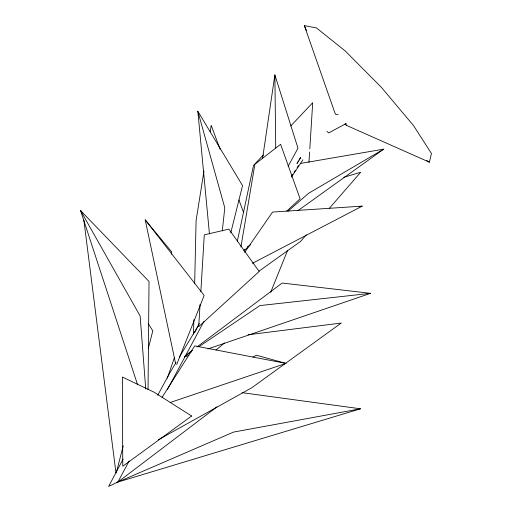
<?xml version="1.0" encoding="UTF-8"?>
<svg xmlns="http://www.w3.org/2000/svg" width="512" height="512" viewBox="0 0 512 512"><rect width="100%" height="100%" fill="white"/><g stroke="black" fill="none" stroke-linecap="round" stroke-linejoin="round"><path stroke-width="0.77" d="M148.045 389.69L149.03 281.504L80.557 210.528L137.632 384.864M193.517 334.054L193.843 319.674M194.662 283.725L196.096 220.614L203.962 171.021M200.07 304.307L198.714 326.662L259.181 271.482L228.851 229.12L204.282 234.854L200.845 291.539M308.947 162.387L309.594 152.045M309.798 148.864L312.704 102.726L290.784 125.933M222.278 230.88L224.794 207.84L197.83 111.258L242.534 185.613L230.81 232.698M262.566 158.515L274.88 74.893L297.971 148.192L288.077 166.368M210.208 131.661L211.206 125.363L220.077 149.235M240.922 246.963L254.874 164.307L280.595 144.294L300.09 198.771L286.707 211.168M237.325 241.21L253.523 165.382L263.392 154.938M345.037 124.346L346.656 125.466L429.389 162.189L431.443 153.504L413.574 125.638L381.453 87.437L345.274 51.027L316.531 27.981L304.339 25.6L334.758 112.474L335.546 114.285L338.086 114.438M116.262 472.864L123.213 445.856M148.237 348.614L152.806 330.867L148.179 323.437M167.309 378.214L174.355 357.805M176.691 364.512L204.154 295.443L145.203 219.846L175.603 363.654M270.688 292.262L287.661 250.189M194.579 332.717L199.264 323.475M129.12 461.043L117.856 482.08L108.653 486.4L123.098 459.104M167.418 389.523L203.904 321.472M157.709 395.264L169.882 372.813L176.058 362.573M179.354 357.107L198.714 325.018M298.195 161.536L296.966 163.571L300.659 157.459L299.014 160.173M243.891 250.848L244.73 249.491M162.061 397.376L194.714 345.894L285.958 363.398L170.086 402.541M291.539 176.32L292.838 174.31M294.138 172.294L295.443 170.278M297.178 167.597L298.477 165.581M291.373 177.082L302.944 159.795M244.614 252.422L272.589 212.058L362.195 206.138L252.442 263.315M306.31 234.829L300.557 241.446L259.091 271.104M329.312 208.358L360.678 172.256L343.814 177.286M244.25 250.528L250.643 244.595M288.102 211.104L308.608 193.286L383.693 149.158L300.563 163.43M215.962 350.086L224.557 342.931M216.922 406.867L117.856 482.08L116.39 482.368M185.504 355.578L192.499 350.323M196.954 346.982L282.176 283.027L370.515 293.338L207.917 348.947M247.29 246.97L248.589 246.042M297.958 210.643L383.693 149.158M184.275 356.602L191.507 351.718M198.739 346.842L259.904 305.587L370.515 293.338M158.31 439.782L251.77 387.782L341.261 323.034L248.102 334.79M346.221 123.501L328.742 132.909L326.963 131.373M252.954 357.069L256.499 355.232L285.958 363.398M184.474 356.966L189.011 355.418M360.518 408.794L117.856 482.08L233.523 432.09L360.518 408.794L242.138 392.678M359.046 206.547L362.195 206.138M426.72 160.531L429.389 162.189M145.203 219.846L171.635 251.846L171.725 254.24M345.229 123.629L346.656 125.466M80.557 210.528L140.134 316L145.734 388.973M304.339 25.6L306.56 30.726M238.931 199.968L243.642 212.653M83.853 220.122L115.962 472.845M197.83 111.258L209.44 233.901M274.88 74.893L275.725 147.942M191.61 416.019L122.758 466.24L122.394 377.043L154.17 392.237L191.61 416.019"/></g></svg>
